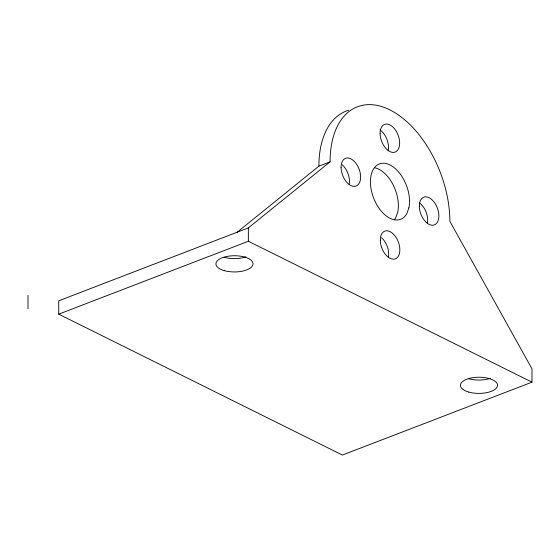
<?xml version="1.0" encoding="UTF-8"?>
<svg xmlns="http://www.w3.org/2000/svg" width="560" height="560" viewBox="0 0 560 560"><rect width="100%" height="100%" fill="white"/><g stroke="black" fill="none" stroke-linecap="round" stroke-linejoin="round"><path stroke-width="0.84" d="M237.195 232.204L318.913 166.131L330.071 161.847A90.867 53.844 69 0 1 389.83 109.865A90.867 53.844 69 0 1 449.883 221.361L531.979 368.816L532 382.158L342.37 455.056L58.737 314.153L58.716 300.804L248.346 227.913L330.071 161.847M58.737 314.153L248.367 241.262L532 382.158M248.346 227.913L248.367 241.262M28 295.379L28.021 308.721M419.195 202.727A14.833 8.792 69 0 1 427.392 223.475M374.416 167.706A29.673 17.584 69 0 1 397.726 212.184L395.787 217.651A29.673 17.584 69 0 1 394.366 219.849M381.423 237.636A14.833 8.792 69 0 1 388.367 257.418M342.209 164.822A14.833 8.792 69 0 1 349.153 184.604M379.981 129.913A14.833 8.792 69 0 1 388.178 150.654M318.913 166.131A90.867 53.844 69 0 1 348.747 110.222M245.924 256.837A18.543 8.099 -0.1 0 1 224.14 257.243M490.434 378.308A18.543 8.099 -0.1 0 1 468.65 378.707M408.884 207.9L406.938 213.367A29.673 17.584 69 0 1 373.982 198.954A29.673 17.584 69 0 1 386.533 163.632A29.673 17.584 69 0 1 408.884 207.9M419.314 206.178A14.833 8.792 69 0 0 434.007 225.022A14.833 8.792 69 0 0 433.965 201.908A14.833 8.792 69 0 0 419.314 206.178M380.1 133.364A14.833 8.792 69 0 0 394.793 152.208A14.833 8.792 69 0 0 394.751 129.094A14.833 8.792 69 0 0 380.1 133.364M341.075 167.307A14.833 8.792 69 0 0 355.768 186.158A14.833 8.792 69 0 0 355.726 163.044A14.833 8.792 69 0 0 341.075 167.307M380.289 240.128A14.833 8.792 69 0 0 394.982 258.972A14.833 8.792 69 0 0 394.94 235.858A14.833 8.792 69 0 0 380.289 240.128M468.671 392.056A18.543 8.099 -0.1 0 0 497.476 385.812A18.543 8.099 -0.1 0 0 470.778 378.056A18.543 8.099 -0.1 0 0 468.671 392.056M224.161 270.592A18.543 8.099 -0.1 0 0 252.973 264.348A18.543 8.099 -0.1 0 0 226.268 256.585A18.543 8.099 -0.1 0 0 224.161 270.592"/></g></svg>
